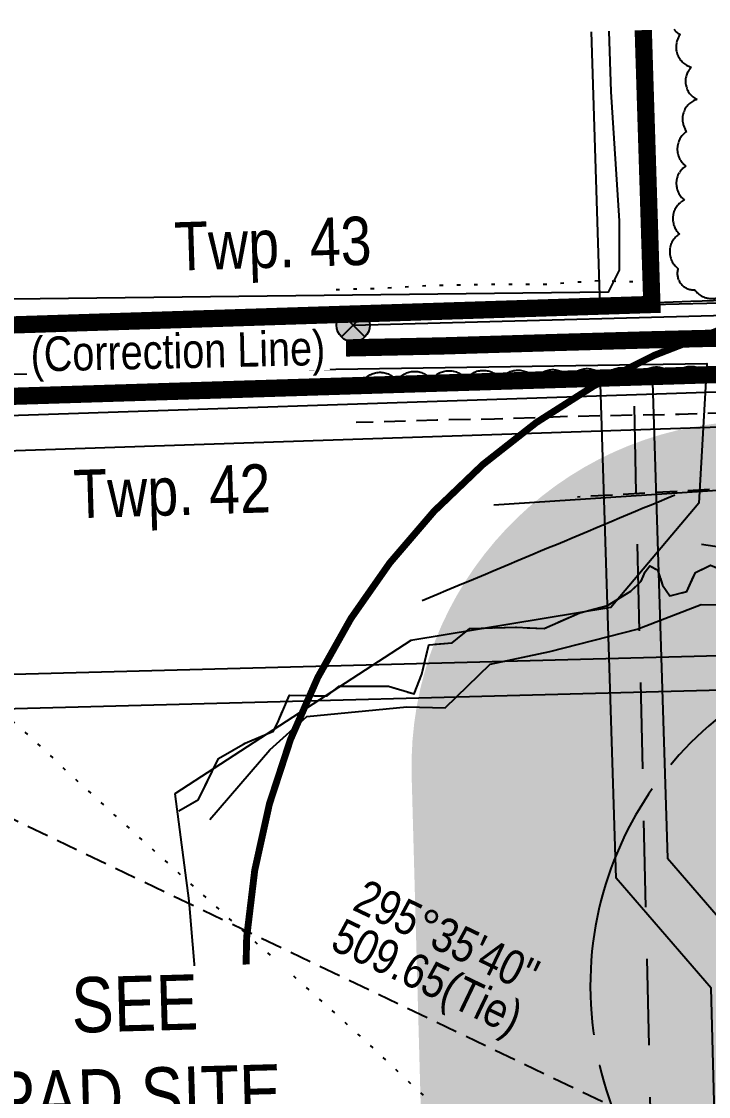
# Model space of a CAD drawing. Extents: x 647291 to 648963, y 5835206 to 5838613.
# Drawn here: x 647829.9 to 648028.8, y 5837483.9 to 5837795 of the extents above; entities that cross this region are included whole.
import ezdxf
from ezdxf.enums import TextEntityAlignment as Align

# ---------------------------------------------------------------- set-up
doc = ezdxf.new("R2010")
doc.units = 0
doc.header["$LTSCALE"] = 5
doc.header["$PDSIZE"] = 0.5
for name, pattern in [('0', [1, 1, 0]), ('CENTERLINEX3', [5, 2.5, -1, 0.5, -1]), ('foc-BUFFER', [16.75, 15, -1.75]), ('foc-DOT', [1, 0.2, -0.8]), ('foc-LSD', [8, 5, -3]), ('foc-QUARTERLINE', [33, 25, -3, 2, -3]), ('foc-TIELINE', [1.875, 1.25, -0.625]), ('foc-TOPO', [1, 0.2, -0.8]), ('UG_PIPE', [1.875, 1.25, -0.625])]:
    doc.linetypes.add(name, pattern=pattern)
doc.layers.get('Defpoints').update_dxf_attribs({"color": 9})
for name, color, linetype in [('AS-DRILL', 8, 'foc-DOT'), ('AS-FENCE', 48, 'foc-FENCE'), ('AS-PIPE-UG', 44, 'UG_PIPE'), ('AS-POWER', 104, 'foc-POWER'), ('AS-POWER-EXISTING-PP', 72, 'Continuous'), ('AS-ROADS', 254, 'Continuous'), ('AUX-BUFFER', 7, 'foc-BUFFER'), ('C-RW', 13, 'Continuous'), ('D-TXT', 6, 'Continuous'), ('DETAIL-T', 7, 'Continuous'), ('F-RW', 190, 'Continuous'), ('L-BD', 7, 'Continuous'), ('L-QSEC', 8, 'foc-QUARTERLINE'), ('L-ROAD-T', 7, 'Continuous'), ('L-SEC', 7, 'Continuous'), ('L-SECTION-LSD', 7, 'foc-LSD'), ('L-TIE', 7, 'foc-TIELINE'), ('P-BUFFER-H 30m', 51, 'Continuous'), ('T-BUSH', 110, '0'), ('T-LOW-AREA', 48, 'foc-TOPO'), ('T-WATER-T', 170, 'Continuous'), ('WATERCOURSE', 146, 'foc-TIELINE'), ('WATERCOURSE-BANKS', 144, 'Continuous'), ('WETLAND', 143, 'Continuous')]:
    doc.layers.add(name, color=color, linetype=linetype)
doc.layers.add('AS-TRAPPER BOUNDARY', color=7, linetype='CENTERLINEX3', true_color=0xb85c00, transparency=0.6)
doc.layers.add('F-RW-T', color=190, linetype='Continuous', lineweight=9)
doc.styles.add('80CG', font='ARIALN.TTF', dxfattribs={"height": 10})
doc.styles.add('80L', font='ARIALN.TTF', dxfattribs={"height": 10})
doc.styles.add('foc-LtypeFont', font='ARIALN.TTF', dxfattribs={"height": 7.349999999999999})
doc.linetypes.add('foc-FENCE', pattern='A,10,-1,["X",foc-LtypeFont,S=0.2,R=0,X=-0.625,Y=-0.75],-1.239999999999999', length=12.24)
doc.linetypes.add('foc-POWER', pattern='A,6,-1,["P",foc-LtypeFont,S=0.2,R=0,X=-0.625,Y=-0.75],-1.239999999999999,4', length=12.24)
doc.linetypes.add('foc-TOPO-flowdirection-NOLINE', pattern='A,0,[">",foc-LtypeFont,S=0.3,R=0,X=0,Y=-0.945],-20,[">",foc-LtypeFont,S=0.3,R=0,X=0,Y=-0.945],0', length=20)
doc.dimstyles.new('Compass 5 000', dxfattribs={"dimscale": 5, "dimtxt": 9, "dimasz": 2, "dimexe": 0.2, "dimexo": 0.0625, "dimgap": 0.5, "dimtad": 0, "dimtih": 1, "dimtoh": 1, "dimzin": 0, "dimdsep": 46, "dimtxsty": '80CG', "dimcen": 0.1, "dimse1": 1, "dimse2": 1, "dimclrd": 256, "dimclrt": 256, "dimaunit": 1, "dimadec": 4, "dimazin": 0, "dimtfac": 0.06, "dimtofl": 0, "dimtmove": 0, "dimatfit": 1, "dimfxl": 0.2, "dimtolj": 1, "dimtzin": 0, "dimlwd": -1, "dimarcsym": 0})

# ---------------------------------------------------------------- blocks, each defined once
blk = doc.blocks.new('*D559')
at = {"layer": 'Defpoints', "color": 0, "transparency": 16777216}
for p in [(647852.1659885575, 5837606.787804031), (647852.4313704339, 5837596.738011233), (647726.7789501704, 5837593.419945306)]:
    blk.add_point(p, dxfattribs=at)
at = {"layer": 'F-RW-T', "transparency": 16777216}
for p, q in [((647725.7788516211, 5837631.292852604), (647715.7788516211, 5837631.292852603)), ((647726.2495933021, 5837613.466253357), (647725.7788516211, 5837631.292852604)), ((647727.0429251625, 5837583.423430054), (647727.3069001546, 5837573.4269148))]:
    blk.add_line(p, q, dxfattribs=at)
for points in [[(647727.9156791775, 5837613.510249189), (647724.5835074265, 5837613.422257525), (647726.5135682941, 5837603.469738104)], [(647728.709011038, 5837583.467425886), (647725.376839287, 5837583.379434221), (647726.7789501704, 5837593.419945306)]]:
    blk.add_solid(points, dxfattribs=at)
at = {"layer": 'F-RW-T', "transparency": 16777216, "insert": (647676.6929034634, 5837631.292852605), "char_height": 10, "attachment_point": 5, "style": '80CG', "bg_fill": 3, "box_fill_scale": 1.1, "bg_fill_color": 256, "bg_fill_true_color": 13158600, "bg_fill_transparency": 0}
blk.add_mtext('\\A1;10.06 P/L R/W\\PPlan 12 MC\\P(Not on PLSR)', dxfattribs=at)
blk = doc.blocks.new('POWERPOLE')
h = blk.add_hatch(color=255)
edge = h.paths.add_edge_path()
edge.add_arc((0, 0), 0.9600000000000002, 0, 360)
at = {"linetype": 'Continuous'}
for p, q in [((0.678822509938982, -0.678822509938982), (-0.678822509938982, 0.678822509938982)), ((-0.678822509938982, -0.678822509938982), (0.678822509938982, 0.678822509938982))]:
    blk.add_line(p, q, dxfattribs=at)
blk.add_circle((0, 0), 0.9600000000000002, dxfattribs=at)

msp = doc.modelspace()

# ---------------------------------------------------------------- hatches: boundary and pattern name
at = {"layer": 'P-BUFFER-H 30m'}
h = msp.add_hatch(color=256, dxfattribs=at)
h.dxf.hatch_style = 1
h.paths.add_polyline_path([(648372.6065241949, 5837507.726293475), (648371.5413259012, 5837546.535086865, 0.3477084386810926), (648291.941884762, 5837641.673483752, 0.1149714164174046), (648258.0229283222, 5837671.813810515), (648257.24368343, 5837700.204349802, 0.4152407393286234), (648226.3356720201, 5837729.358450581), (648206.2311789606, 5837728.736094601, 0.4131871309369993), (648177.1791057801, 5837697.936248771), (648177.5870355079, 5837683.073982641), (648040.0386014575, 5837679.298643479, 0.4142135623603012), (647942.8480355786, 5837576.622260747), (647946.1395256885, 5837456.70209157, 0.4142119704913927), (648048.8153652864, 5837359.511510774), (648072.0179963394, 5837360.148235164, 0.2483282664639007), (648155.8555530279, 5837318.675488494), (648277.6903516577, 5837322.01787641, 0.3314183029716994), (648371.4754427158, 5837395.935434811, 0.1010722180018452), (648381.8180686648, 5837434.583978147), (648383.0389881303, 5837454.901445383, 0.1023539394546149), (648377.2272479568, 5837494.987740974)])
h.paths.add_polyline_path([(648283.2478916668, 5837460.898102879), (648282.0269722004, 5837440.580635639), (648274.6750563676, 5837431.924748653), (648274.9487986284, 5837421.951387907), (648153.1140000001, 5837418.608999992), (648151.9329999989, 5837462.349999991), (648046.073, 5837459.444999992), (648042.7815098901, 5837579.365169174), (648210.3099862261, 5837583.963380857), (648207.1591480736, 5837698.759121297), (648227.2636411366, 5837699.381477278), (648231.564321172, 5837542.693089887), (648271.6078515903, 5837543.79217844), (648273.116451224, 5837488.828767568)], flags=16)

# ---------------------------------------------------------------- linework, layer by layer
at = {"layer": 'AS-FENCE', "flags": 128}
for points in [[(648012.6660000002, 5837713.976999898), (648012.249, 5837719.546000002), (648012.089, 5837731.138000002), (648011.31, 5837753.444), (648009.7970000003, 5837789.06), (648009.7240098132, 5837792.485745437)], [(648062.9, 5837714.742), (648047.166, 5837714.653000002), (648033.5469999872, 5837714.221999898), (648023.6320000002, 5837713.934000002), (648013.4779999878, 5837713.578), (648010.984, 5837713.268), (647994.5239999872, 5837712.696999897), (647982.446, 5837712.127), (647958.2839999872, 5837711.149000002), (647939.1259999872, 5837710.598999898), (647924.745, 5837710.079000002)]]:
    msp.add_lwpolyline(points, dxfattribs=at)
at = {"layer": 'AS-PIPE-UG', "flags": 128}
msp.add_lwpolyline([(648215.0619999872, 5837487.753999897), (648213.4140000002, 5837497.764000002), (648211.92, 5837507.981), (648211.3010000002, 5837517.409000002), (648212.6520000002, 5837534.780000002), (648214.7310000003, 5837555.195000002), (648213.979, 5837604.623000002), (648213.4619999873, 5837623.234), (648213.0070000002, 5837647.034), (648212.0469999872, 5837660.965), (648210.8540000003, 5837671.546999898), (648210.0339999872, 5837676.742), (648209.5430000002, 5837683.389999971), (648209.363, 5837687.023), (648208.436, 5837687.653), (648207.316, 5837687.735999897), (648205.8229999872, 5837687.673), (648203.542, 5837687.686000002), (648199.668, 5837687.803999897), (648191.225, 5837687.663999897), (648172.0230000003, 5837687.853000002), (648149.9130000002, 5837688.091000002), (648132.7130000002, 5837686.512), (648118.1729999871, 5837684.452), (648100.2319999872, 5837682.279), (648071.9350000003, 5837681.854999898), (648056.77, 5837681.668000001), (648037.3209999872, 5837681.847999898), (648020.263, 5837681.271999897), (647988.3830000003, 5837680.658), (647966.7830000003, 5837679.898000002), (647950.1549999872, 5837679.613999898), (647926.744, 5837678.927000002)], dxfattribs=at)
at = {"layer": 'AS-POWER', "flags": 128}
msp.add_lwpolyline([(647925.9029999872, 5837707.077), (648062.619, 5837710.779999898), (648211.21, 5837715.570999898), (648211.1920000003, 5837684.400000002), (648207.565, 5837509.621000002)], dxfattribs=at)
at = {"layer": 'AS-ROADS', "const_width": 4.998555499999692, "flags": 128}
msp.add_lwpolyline([(648216.682, 5837501.997999948), (648218.1270000002, 5837532.373999897), (648218.6880000002, 5837542.942000002), (648219.533, 5837556.594000001), (648219.534, 5837584.147000002), (648219.3479999923, 5837615.535999898), (648218.4919999872, 5837649.292), (648218.2799999937, 5837684.503), (648216.6769999872, 5837695.751), (648207.2339999872, 5837704.991000002), (648199.1810000002, 5837707.782), (648174.7340000003, 5837707.805000002), (648149.6339999872, 5837706.927999898), (648140.3119999872, 5837706.488999898), (648113.5919999871, 5837705.626999898), (648083.7799999872, 5837704.590000002), (648049.2799999872, 5837703.793000001), (648010.955, 5837702.834), (647983.2879999871, 5837702.050000002), (647951.522, 5837701.093000002), (647923.8419999871, 5837700.511)], dxfattribs=at)
at = {"layer": 'AUX-BUFFER', "color": 251, "linetype": 'foc-BUFFER', "flags": 128}
msp.add_lwpolyline([(648192.2106236396, 5837418.451359377, 0.9999999999999999), (648186.7258933126, 5837618.31833782), (648091.7890785552, 5837615.713090914, 0.9999999999999999), (648097.2738088828, 5837415.846112471)], format="xyb", close=True, dxfattribs=at)
at = {"layer": 'C-RW', "flags": 128}
msp.add_lwpolyline([(648009.8891243447, 5837792.490850298), (648012.3839999994, 5837713.09000003), (647997.3959816652, 5837712.611059432), (647994.9006177342, 5837792.027449375)], dxfattribs=at)
msp.add_lwpolyline([(648012.4494984337, 5837693.641306444), (648016.8737584039, 5837552.836692424), (648044.3842569065, 5837520.983844653), (648049.3537465179, 5837334.357541689), (648091.7952781545, 5837118.215480573), (648121.3371733081, 5836928.64333641), (648194.9332138527, 5836808.732879776), (648177.6424951827, 5836808.237373549), (648106.9834433731, 5836923.362577372), (648077.0238203872, 5837115.615306525), (648034.3968558003, 5837332.70172238), (648029.5363970438, 5837515.233434971), (648002.0523382252, 5837547.055669636), (647997.4614800996, 5837693.1623658)], close=True, dxfattribs=at)
at = {"layer": 'F-RW', "flags": 128}
msp.add_lwpolyline([(648509.2586359319, 5837616.102810024), (648397.5260000003, 5837632.296), (648259.1080000002, 5837607.477000007), (647608.7400388849, 5837590.302926732), (647608.5065977761, 5837600.357361753), (648258.0819311672, 5837617.510504443), (648397.3553868831, 5837642.48289168), (648509.0184009457, 5837626.299791864)], dxfattribs=at)
at = {"layer": 'L-QSEC'}
msp.add_line((648010.2376319467, 5837792.501625128), (648012.395, 5837713.098999898), dxfattribs=at)
at = {"layer": 'L-SEC'}
for p, q in [((648012.3949999999, 5837713.098999904), (648508.3214094846, 5837724.292213376)), ((647606.6680202301, 5837680.170279367), (648407.5360000002, 5837704.962))]:
    msp.add_line(p, q, dxfattribs=at)
at = {"layer": 'L-SECTION-LSD'}
msp.add_line((648017.1180374145, 5837258.776972549), (648007.1020101111, 5837692.566139716), dxfattribs=at)
at = {"layer": 'T-BUSH', "flags": 128}
for points in [[(648018.7221152127, 5837792.763940615, 0.09999542461887481), (648020.570642931, 5837791.22732581, 0.52056705), (648023.8007109419, 5837781.766467065, 0.52056705), (648025.465042826, 5837772.450488798, 0.52056705), (648022.4479347295, 5837763.150029549, 0.52056705), (648022.2286141632, 5837753.167172984, 0.52056705), (648021.7914738673, 5837743.345326225, 0.52056705), (648020.3657678313, 5837733.512440478, 0.52056705), (648019.9393252523, 5837723.52442891, 0.52056705), (648024.7817808357, 5837717.316247647, 0.52056705), (648034.7772758187, 5837717.49519464, 0.52056705), (648044.7736924888, 5837717.613016878, 0.52056705), (648054.7706086113, 5837717.663424307, 0.52056705), (648062.9169083032, 5837717.688119513)], [(647928.590890383, 5837690.731878317, -0.52056705), (647938.5846293214, 5837690.991512826, -0.52056705), (647948.5783682845, 5837691.251147436, -0.52056705), (647958.5737260327, 5837691.40500628, -0.52056705), (647968.5707297839, 5837691.451310649, -0.52056705), (647978.5677335475, 5837691.497615017, -0.52056705), (647988.5607769602, 5837691.755569589, -0.52056705), (647998.552514884, 5837692.083291058, -0.52056705), (648008.5466559806, 5837692.315519618, -0.52056705), (648018.5422303758, 5837692.490793393, -0.52056705), (648028.5378162141, 5837692.66531579, -0.52056705), (648038.5340917959, 5837692.794555234, -0.52056705), (648048.5303673656, 5837692.923794605, -0.52056705), (648058.5162986132, 5837693.35933848, -0.52056705), (648068.4997714917, 5837693.876297399, -0.52056705), (648078.4913321856, 5837694.209378836, -0.52056705), (648088.4828928796, 5837694.542460271, -0.52056705), (648098.4522015674, 5837695.270752132, -0.52056705), (648108.4180019547, 5837696.061353737, -0.52056705), (648117.9792892769, 5837694.372488623, -0.52056705), (648127.9741968224, 5837694.582373115, -0.52056705), (648137.96963978, 5837694.763397228, -0.52056705), (648147.9654544436, 5837694.92438658, -0.52056705), (648157.9592329643, 5837695.179729005, -0.52056705), (648167.9132564681, 5837696.003911621, -0.52056705), (648177.8425995175, 5837696.945178495, -0.52056705), (648187.7946333425, 5837696.119895924, -0.52056705), (648196.009540672, 5837692.948017783, -0.52056705), (648199.5363977442, 5837683.757845347, -0.52056705), (648200.446842593, 5837673.802278235, -0.52056705), (648201.3572874543, 5837663.846711025, -0.52056705), (648200.6802998192, 5837653.904121271, -0.52056705), (648200.4646192938, 5837643.940025059, -0.52056705), (648200.9627055546, 5837633.95532995, -0.52056705), (648201.4580393152, 5837623.970506481, -0.52056705), (648201.8898814395, 5837613.982727013, -0.52056705), (648202.2174019032, 5837603.991848475, -0.52056705), (648201.8203369356, 5837594.012772128, -0.52056705), (648200.2485115007, 5837584.191832694, -0.52056705), (648198.3288021801, 5837574.433928149, -0.52056705), (648197.5688775257, 5837564.465741635, -0.52056705), (648196.5571673978, 5837554.521579386, -0.52056705), (648195.4309828271, 5837544.588176752, -0.52056705), (648194.4177525254, 5837534.642544813, -0.52056705), (648190.2675896212, 5837534.808256443, -0.52056705), (648181.2157189916, 5837538.34466202, -0.52056705), (648172.1951756402, 5837534.035134668, -0.52056705), (648163.1746322889, 5837529.725607318, -0.52056705), (648154.1540889374, 5837525.416079966, -0.52056705), (648154.5361824781, 5837515.838948919, -0.52056705), (648155.5719103817, 5837505.895634779, -0.52056705), (648161.9430074184, 5837499.072381497, -0.52056705), (648168.2847675552, 5837492.741177042, -0.52056705), (648164.730440579, 5837483.397249098, -0.52056705), (648162.5735337659, 5837473.665012172, -0.52056705), (648165.4380422973, 5837466.066767681, -0.52056705), (648174.245762053, 5837461.337465331, -0.52056705), (648183.0549256625, 5837456.610852903, -0.52056705), (648186.9481806045, 5837449.689506181, -0.52056705), (648180.9684228025, 5837445.524508352, -0.52056705), (648174.9228822344, 5837453.363736023, -0.52056705), (648168.647151704, 5837461.077420748, -0.52056705), (648160.3954913345, 5837465.223210774, -0.52056705), (648150.4271966339, 5837464.464706254, -0.52056705), (648140.4589019332, 5837463.706201834, -0.52056705), (648130.4720743971, 5837463.579112342, -0.52056705), (648120.9724049646, 5837465.688565807, -0.52056705), (648111.0141673986, 5837465.541826677, -0.52056705), (648101.0393604185, 5837464.891996064, -0.52056705), (648091.317107998, 5837465.738139805, -0.52056705), (648081.9256127838, 5837467.656435935, -0.52056705), (648072.0405092774, 5837466.164136615, -0.52056705), (648062.3791163384, 5837463.697465048, -0.52056705), (648052.6010311685, 5837462.478522714, -0.52056705), (648042.6111032043, 5837462.85742579, -0.52056705), (648041.8010612807, 5837454.184586099, -0.52056705), (648042.320350782, 5837444.200971186, -0.52056705), (648042.7516045909, 5837434.216681316, -0.52056705), (648042.3854522806, 5837424.226277879, -0.52056705), (648042.3340235295, 5837414.239170723, -0.52056705), (648042.9093430429, 5837404.258627861, -0.52056705), (648043.4846625562, 5837394.278085002, -0.52056705), (648044.4319263485, 5837384.330779339, -0.52056705), (648045.5502556973, 5837374.398480161, -0.52056705), (648046.1400275903, 5837364.420248248, -0.52056705), (648046.152868053, 5837354.423145493, -0.52056705), (648046.405411763, 5837344.42977306, -0.52056705), (648046.7036568123, 5837334.437111841, -0.52056705), (648051.4325385911, 5837329.339646314, -0.52056705), (648061.405369987, 5837330.035966774, -0.52056705), (648071.3777407436, 5837330.738842106, -0.52056705), (648081.3551895937, 5837331.358995009, -0.52056705), (648091.3385171058, 5837331.883781148, -0.52056705), (648101.3167499531, 5837332.488932442, -0.52056705), (648111.2864273248, 5837333.229041519, -0.52056705), (648121.2577359517, 5837333.945396999, -0.52056705), (648131.234993056, 5837334.575134456, -0.52056705), (648141.2112668816, 5837335.220082333, -0.52056705), (648151.1865630026, 5837335.880154886, -0.52056705), (648161.1470809748, 5837336.733858177, -0.52056705), (648168.4433633848, 5837340.248185431, -0.52056705), (648169.264570358, 5837350.211510451, -0.52056705), (648169.9317967175, 5837360.183465253, -0.52056705), (648170.2289907087, 5837370.176157787, -0.52056705), (648170.4535012095, 5837380.170280808, -0.52056705), (648170.5497183576, 5837390.166928775, -0.52056705), (648170.9088778605, 5837400.153433912, -0.52056705), (648171.5830217379, 5837410.127789048, -0.52056705), (648173.311269241, 5837419.617058491, -0.52056705), (648181.6027073623, 5837425.202242663, -0.52056705), (648191.4146352985, 5837424.891730497, -0.52056705), (648201.1613725895, 5837422.668368114, -0.52056705), (648210.7910842028, 5837420.023838666, -0.52056705), (648217.3034521973, 5837414.25257856, -0.52056705), (648227.2877936454, 5837413.747450314, -0.52056705), (648232.8617446399, 5837421.909346646, -0.52056705), (648241.3130852163, 5837425.782645097, -0.52056705), (648251.1737580326, 5837427.428658451, -0.52056705), (648260.7196131345, 5837425.08298697, -0.52056705), (648269.9259446871, 5837422.975555773, -0.52056705), (648276.6904819389, 5837430.336483884, -0.52056705), (648283.4550191907, 5837437.697412195, -0.52056705), (648285.4251497283, 5837447.094500963, -0.52056705), (648286.0248392095, 5837457.073609183, -0.52056705), (648284.3361853573, 5837466.722995157, -0.52056705), (648280.9436451817, 5837476.126871891, -0.52056705), (648277.551104994, 5837485.530748826, -0.52056705), (648276.0800956588, 5837495.379207847, -0.52056705), (648276.4190836293, 5837505.353329107, -0.52056705), (648277.0000496019, 5837515.333544872, -0.52056705), (648274.6663933765, 5837524.845205683, -0.52056705), (648271.1308029887, 5837534.19340788, -0.52056705), (648267.9189533584, 5837543.660522031, -0.52056705), (648259.3548156909, 5837545.127618401, -0.52056705), (648249.4300190008, 5837546.317345824, -0.52056705), (648239.5056083525, 5837547.520799871, -0.52056705), (648235.3946022189, 5837555.973089471, -0.52056705), (648232.0646746185, 5837565.399319289, -0.52056705), (648229.4610580456, 5837574.959227174, -0.52056705), (648229.2166590141, 5837584.953350299, -0.52056705), (648228.9516536777, 5837594.946874431, -0.52056705), (648228.6150828418, 5837604.938318292, -0.52056705), (648228.2785120308, 5837614.929762054, -0.52056705), (648227.7425298623, 5837624.911194262, -0.52056705), (648227.041343953, 5837634.88351933, -0.52056705), (648226.2472824722, 5837644.849044541, -0.52056705), (648226.4480489148, 5837654.782399625, -0.52056705), (648227.8842980636, 5837664.675802311, -0.52056705), (648228.0943555186, 5837674.637439007, -0.52056705), (648227.7646515003, 5837684.629111721, -0.52056705), (648226.1270617337, 5837694.462081418, -0.52056705), (648231.2868997994, 5837702.641486222, -0.52056705), (648241.1066152217, 5837703.472392707, -0.52056705), (648251.0900057404, 5837703.995978615, -0.52056705), (648261.0733962591, 5837704.519564421, -0.52056705), (648271.0640858121, 5837704.746971679, -0.52056705), (648281.0611481796, 5837704.715784834, -0.52056705), (648286.4796439337, 5837704.69888129, -0.52056705)]]:
    msp.add_lwpolyline(points, format="xyb", dxfattribs=at)
at = {"layer": 'T-LOW-AREA', "flags": 128}
msp.add_lwpolyline([(647920.9789999872, 5837717.433), (647934.357, 5837717.824999898), (647949.4879999872, 5837718.679999897), (647966.3719999872, 5837718.945999898), (647982.214, 5837719.013999898), (647997.0209999871, 5837720.027999979), (648012.2529999872, 5837719.544), (648012.092, 5837731.139999897), (648011.3049999872, 5837753.450000002), (648009.792, 5837789.064), (648009.7193890582, 5837792.485602579)], dxfattribs=at)
at = {"layer": 'WATERCOURSE', "flags": 128}
for points in [[(647875.4350341498, 5837566.501260159), (647881.1721153045, 5837569.832468571), (647886.9091964593, 5837581.676765149), (647894.6820160892, 5837586.118376264), (647902.8249699865, 5837589.634651812), (647904.3055070589, 5837592.595726054), (647907.4516483243, 5837599.998411315), (647918.3706092441, 5837599.81334428), (647921.88688479, 5837602.589351193), (647936.1370541108, 5837602.589351192), (647943.5397394585, 5837600.368545684), (647945.760545068, 5837606.105626738), (647947.796283541, 5837614.618715006), (647954.5623379609, 5837615.188721776), (647959.6553854892, 5837619.33422558), (647972.920997669, 5837619.689554476), (647981.2120052607, 5837619.334225581), (647991.5165432958, 5837623.835058281), (647999.5706649569, 5837625.967031564), (648006.2883709705, 5837630.105144624), (648009.2962537743, 5837632.967484712), (648010.4605954936, 5837635.684282084), (648011.818994179, 5837637.479308917), (648014.0506491619, 5837636.266452849), (648015.5060763385, 5837631.851657121), (648017.5921885938, 5837628.795260177), (648022.5406409488, 5837630.056630384), (648024.966352889, 5837635.538739367), (648029.3811486178, 5837637.624851633), (648035.0573145678, 5837635.296168073), (648046.7977603395, 5837636.314967187), (648042.4799931011, 5837630.687315488), (648048.1561590258, 5837625.011149473), (648065.7850205567, 5837630.647897572), (648069.1961779703, 5837622.68853029), (648068.2915087021, 5837620.858330717), (648068.664098057, 5837615.362637702), (648070.6822903898, 5837613.530740089), (648081.7978727672, 5837616.72879861), (648085.5548154181, 5837620.920428941), (648092.7271604917, 5837621.97609871), (648095.366335082, 5837616.045718229), (648098.8127866054, 5837614.865851943), (648106.078279005, 5837616.045718228), (648112.7538382495, 5837614.338017022), (648112.2260033442, 5837620.672036041), (648109.4781568581, 5837626.126976947), (648109.9147850077, 5837630.008116049), (648107.7043549906, 5837639.289496456), (648119.6813077016, 5837646.566632275), (648144.1895261807, 5837665.290096302), (648166.219917815, 5837664.81632444), (648176.7613417691, 5837665.526982235), (648189.4140978018, 5837666.376330011), (648201.2127606744, 5837667.431999946), (648211.0553294495, 5837665.817446078)], [(648108.6756081732, 5837639.986894369), (648078.7462495392, 5837651.165858302), (648060.9237483476, 5837661.319283321), (647990.8773309279, 5837657.353452326)]]:
    msp.add_lwpolyline(points, dxfattribs=at)
at = {"layer": 'WATERCOURSE', "linetype": 'foc-TOPO-flowdirection-NOLINE', "flags": 128}
for points in [[(647875.4350341498, 5837566.501260159), (647881.1721153045, 5837569.832468571), (647886.9091964593, 5837581.676765149), (647894.6820160892, 5837586.118376264), (647902.8249699865, 5837589.634651812), (647904.3055070589, 5837592.595726054), (647907.4516483243, 5837599.998411315), (647918.3706092441, 5837599.81334428), (647921.88688479, 5837602.589351193), (647936.1370541108, 5837602.589351192), (647943.5397394585, 5837600.368545684), (647945.760545068, 5837606.105626738), (647947.796283541, 5837614.618715006), (647954.5623379609, 5837615.188721776), (647959.6553854892, 5837619.33422558), (647972.920997669, 5837619.689554476), (647981.2120052607, 5837619.334225581), (647991.5165432958, 5837623.835058281), (647999.5706649569, 5837625.967031564), (648006.2883709705, 5837630.105144624), (648009.2962537743, 5837632.967484712), (648010.4605954936, 5837635.684282084), (648011.818994179, 5837637.479308917), (648014.0506491619, 5837636.266452849), (648015.5060763385, 5837631.851657121), (648017.5921885938, 5837628.795260177), (648022.5406409488, 5837630.056630384), (648024.966352889, 5837635.538739367), (648029.3811486178, 5837637.624851633), (648035.0573145678, 5837635.296168073), (648046.7977603395, 5837636.314967187), (648042.4799931011, 5837630.687315488), (648048.1561590258, 5837625.011149473), (648065.7850205567, 5837630.647897572), (648069.1961779703, 5837622.68853029), (648068.2915087021, 5837620.858330717), (648068.664098057, 5837615.362637702), (648070.6822903898, 5837613.530740089), (648081.7978727672, 5837616.72879861), (648085.5548154181, 5837620.920428941), (648092.7271604917, 5837621.97609871), (648095.366335082, 5837616.045718229), (648098.8127866054, 5837614.865851943), (648106.078279005, 5837616.045718228), (648112.7538382495, 5837614.338017022), (648112.2260033442, 5837620.672036041), (648109.4781568581, 5837626.126976947), (648109.9147850077, 5837630.008116049), (648107.7043549906, 5837639.289496456), (648119.6813077016, 5837646.566632275), (648144.1895261807, 5837665.290096302), (648166.219917815, 5837664.81632444), (648176.7613417691, 5837665.526982235), (648189.4140978018, 5837666.376330011), (648201.2127606744, 5837667.431999946), (648211.0553294495, 5837665.817446078)], [(647966.6006639503, 5837655.097443971), (648060.9237483476, 5837661.319283321), (648078.7462495392, 5837651.165858302), (648108.6756081732, 5837639.986894369)]]:
    msp.add_lwpolyline(points, dxfattribs=at)
at = {"layer": 'WATERCOURSE-BANKS'}
for points in [[(647884.4533077591, 5837564.027717857), (647901.8307323892, 5837584.21361518), (647912.5380344338, 5837593.867739976), (647941.500408805, 5837596.676212642), (647952.5587699455, 5837596.32515356), (647965.5479560202, 5837608.963280464), (647982.834105301, 5837612.649400937), (648008.110359296, 5837619.165057526), (648026.646278914, 5837626.242408648), (648041.6996923991, 5837626.130069741), (648055.8765057693, 5837616.418394443), (648068.3779359623, 5837610.654261957), (648086.2802641339, 5837612.451684466), (648106.8427776162, 5837611.804612363), (648116.8364467561, 5837610.510468158), (648114.6076428598, 5837616.981189083), (648115.3940152066, 5837637.026943693), (648144.9391476683, 5837658.371335867), (648166.2835399288, 5837649.608901245), (648199.7605341377, 5837659.045369408)], [(648105.1891489098, 5837622.732941205), (648094.1170262777, 5837626.471580019), (648076.2865950024, 5837623.308116407), (648067.946554573, 5837629.131765328), (648064.783090948, 5837635.602486356), (648050.691298504, 5837632.942300969), (648050.1161232893, 5837636.105764656), (648049.1814635857, 5837640.203887975), (648026.7496307082, 5837643.583042288)]]:
    msp.add_lwpolyline(points, dxfattribs=at)
at = {"layer": 'WETLAND'}
for points in [[(647999.9131665251, 5837792.182422767), (648000.5397512934, 5837774.638049042), (648002.9210060618, 5837737.331724422), (648002.9210060618, 5837723.044195849), (647999.7459997166, 5837716.694183161), (647728.2829567785, 5837713.519176803), (647729.076708378, 5837724.631699027), (647717.170434564, 5837763.525526821), (647709.4304746289, 5837775.872773632), (647710.1034608682, 5837783.222351646)], [(647718.757937725, 5837691.29413225), (648028.3210568525, 5837696.056641878), (648025.9398020903, 5837655.575310914), (648000.5397512929, 5837625.412750587), (647942.5958854147, 5837615.887731533), (647874.3332488888, 5837571.437642635), (647878.3020068146, 5837540.481330725), (647884.6520195259, 5837465.868681501), (647886.239522699, 5837434.912369587), (647912.4333250879, 5837357.124714009), (647956.8834139901, 5837298.387096436), (647958.4709171655, 5837243.618236998), (647920.3708409508, 5837165.036829834), (647864.8082298394, 5837105.505460676), (647890.2082806265, 5837186.468122697), (647921.164592552, 5837230.124459909), (647915.6083314266, 5837249.174498009), (647895.7645417498, 5837303.943357648), (647900.527051274, 5837326.168402002), (647880.6832615766, 5837356.330962324), (647859.2519687116, 5837409.512318783), (647854.4894591884, 5837437.29362435), (647833.0581663362, 5837492.856235475), (647803.689357599, 5837519.050037759)]]:
    msp.add_lwpolyline(points, dxfattribs=at)

# ---------------------------------------------------------------- block references
at = {"layer": 'AS-POWER-EXISTING-PP', "color": 2, "xscale": 4.998555499999809, "yscale": 4.998555499999809, "zscale": 4.998555499999809}
msp.add_blockref('POWERPOLE', (647925.9029999872, 5837707.077), dxfattribs=at)

# ---------------------------------------------------------------- texts
at = {"layer": 'D-TXT', "color": 3, "char_height": 13.99999999999907, "attachment_point": 1, "rotation": 1.7708035967071614, "style": '80L'}
for s, width, insert in [('Twp. 43', 56.44280018581582, (647873.9447897272, 5837736.858921585)), ('Twp. 42', 101.4246973191525, (647844.7625386294, 5837665.181653746))]:
    msp.add_mtext_dynamic_manual_height_columns(s, width=width, gutter_width=47.51372671564519, heights=[0], dxfattribs=dict(at, insert=insert))
at = {"layer": 'L-BD', "style": '80L'}
for s, p in [("295%%D35'40''", (647953.0621799235, 5837530.323421267)), ('509.65(Tie)', (647946.908007256, 5837517.47541184))]:
    msp.add_text(s, height=9.997110999999931, rotation=334.4057000000018, dxfattribs=at).set_placement(p, align=Align.MIDDLE)

# ---------------------------------------------------------------- leaders
at = {"layer": 'T-WATER-T', "path_type": 1}
msp.add_leader([(648019.0259966056, 5837657.922412754), (647945.9264603971, 5837627.317867984)], dimstyle='Compass 5 000', override={"dimgap": 0.5, "dimtad": 0}, dxfattribs=at)

# ---------------------------------------------------------------- next in the draw order: texts
at = {"layer": 'L-ROAD-T', "insert": (647875.0649377725, 5837704.627113825), "char_height": 9.999999999999451, "width": 84.71118690313212, "attachment_point": 2, "rotation": 1.292964056255952, "style": '80L', "bg_fill": 3, "box_fill_scale": 1.15, "bg_fill_color": 256, "bg_fill_true_color": 256, "bg_fill_transparency": 0}
msp.add_mtext('(Correction Line)', dxfattribs=at)

# ---------------------------------------------------------------- next in the draw order: linework, layer by layer
at = {"layer": 'AS-DRILL', "flags": 128}
msp.add_lwpolyline([(647619.4587936266, 5837780.41988281), (647625.2347637558, 5837774.902251985), (647635.1215186056, 5837765.546049661), (647645.1334025569, 5837756.353843879), (647655.2115995974, 5837747.283555328), (647665.3585949092, 5837738.255445971), (647675.5339997482, 5837729.278087336), (647685.6588715524, 5837720.319252777), (647695.8924985647, 5837711.403809856), (647706.1743112683, 5837702.549736492), (647716.3503331582, 5837693.552549482), (647726.4109328347, 5837684.401826109), (647736.4618740242, 5837675.240587793), (647746.5019319942, 5837666.109205206), (647756.514130729, 5837656.906978228), (647766.4765781999, 5837647.693019469), (647776.5081215714, 5837638.511454141), (647786.5778443792, 5837629.390954677), (647796.6866577327, 5837620.301493498), (647806.7751885231, 5837611.221565851), (647816.8542901295, 5837602.121334241), (647826.904554031, 5837592.980283814), (647836.8773697027, 5837583.756753499), (647846.8310503832, 5837574.502716856), (647856.8423153256, 5837565.330372437), (647866.9217753236, 5837556.220117067), (647876.9808204494, 5837547.119279522), (647887.0499768935, 5837538.018768097), (647897.1775581893, 5837528.970031118), (647907.3154230285, 5837519.91149608), (647917.4336126515, 5837510.842475786), (647927.4425068067, 5837501.75022938), (647937.4061307545, 5837492.496442046), (647947.2920025843, 5837483.170181985), (647957.1681381649, 5837473.833737333), (647967.1324147779, 5837464.559988565), (647977.0564689501, 5837455.29494359), (647986.8444775029, 5837445.895876685), (647996.6712727714, 5837436.537857856), (648006.5367803883, 5837427.221107709), (648016.3829200311, 5837417.883750156), (648026.2590496802, 5837408.547322308), (648036.1633475169, 5837399.271768624), (648046.1737416686, 5837390.129476544), (648056.2691736453, 5837381.149750555), (648066.4449307554, 5837372.162578563), (648076.5822190273, 5837363.124164017), (648086.6719446152, 5837354.004174637), (648096.6728558053, 5837344.841652416), (648106.8020074747, 5837335.742937277), (648117.0549390902, 5837326.848041956), (648127.3860696581, 5837318.015656034), (648137.8139012728, 5837309.296101064), (648148.2119857421, 5837300.565643561), (648158.4646937546, 5837291.68084046), (648168.7858373595, 5837282.848009088), (648179.2133100033, 5837274.138543602), (648189.5538687652, 5837265.326269255), (648199.7986470464, 5837256.371175567), (648210.1010756736, 5837247.497781449), (648220.4802857713, 5837238.726817822), (648230.8878012054, 5837230.016624726), (648241.2281092174, 5837221.214351209), (648251.4429202557, 5837212.258334228), (648261.6095570223, 5837203.240870737), (648271.7958766215, 5837194.233933156), (648282.0491764102, 5837185.329016854), (648292.4178336785, 5837176.577688016), (648302.855360062, 5837167.868550482), (648313.3128096949, 5837159.159817636), (648323.8466300621, 5837150.573653547), (648334.3516879496, 5837141.946449181), (648344.6234339683, 5837133.092197648), (648354.8182706783, 5837124.135549581), (648369.2240734494, 5837111.564149406), (648385.8074364585, 5837097.117753848)], dxfattribs=at)
at = {"layer": 'AS-TRAPPER BOUNDARY', "color": 52, "true_color": 0xbadd22, "flags": 128}
for points, const_width in [([(648009.8891243463, 5837792.490850298), (648012.3839999994, 5837713.090000028), (647484.9122396391, 5837696.234693667)], 4.998555499999831), ([(647627.8628365952, 5836713.762184262), (647625.5463621543, 5836813.740747051), (647607.2899646839, 5837600.036695024), (647605.9801104567, 5837664.418876943), (647605.7467233735, 5837674.479785452), (647605.6263849188, 5837679.660600087), (648011.9485603475, 5837692.222611032), (648111.8084892743, 5837695.30772519), (648205.7121124098, 5837698.492452545), (648205.8762247137, 5837693.315760673), (648206.1959230448, 5837683.254538469), (648210.649483815, 5837542.950373861), (648149.7120915741, 5837541.01582326), (648152.1916712738, 5837462.903719717), (648153.5809756467, 5837419.140353383), (648167.6452509591, 5837419.586715464), (648275.4572684766, 5837423.008612018), (648271.5882872128, 5837544.88492998), (648236.764486164, 5837543.778911564), (648230.7630026155, 5837543.588337486), (648225.8258949165, 5837699.114617397), (648507.1036873476, 5837707.571467085)], 4.998529999999908)]:
    msp.add_lwpolyline(points, dxfattribs=dict(at, const_width=const_width))
at = {"layer": 'AUX-BUFFER', "color": 251, "linetype": 'foc-BUFFER', "const_width": 1.999422199999992, "flags": 128}
msp.add_lwpolyline([(648332.8831001027, 5837379.068393933, 0.2022776287062884), (648389.335236919, 5837523.86957892, 0.4142135623730951), (648183.9835281486, 5837718.251827041), (648089.0467133912, 5837715.64658013, 0.4142135623730949), (647894.6644652764, 5837510.294871366, 0.414213562373095), (648100.0161740468, 5837315.91262325), (648194.9529888036, 5837318.517870156, 0.05400237833935767), (648237.6230577901, 5837324.328138736, 0.05400237833935767)], format="xyb", dxfattribs=at)
at = {"layer": 'C-RW'}
msp.add_lwpolyline([(648207.2802750259, 5837683.520053994), (648206.9438987905, 5837693.571520755), (647606.8206428015, 5837673.488163153), (647607.0503044258, 5837663.433125147)], close=True, dxfattribs=at)
at = {"layer": 'L-SEC'}
msp.add_line((647484.9134514839, 5837696.182501205), (648012.395, 5837713.098999905), dxfattribs=at)

# ---------------------------------------------------------------- next in the draw order: texts
at = {"layer": 'DETAIL-T', "color": 3, "insert": (647863.4376313349, 5837484.134583306), "char_height": 15.99527023999883, "width": 82.66761542741435, "attachment_point": 5, "rotation": 1.571910818547298, "style": '80CG', "bg_fill": 3, "box_fill_scale": 1.15, "bg_fill_color": 256, "bg_fill_transparency": 0}
msp.add_mtext('SEE\\PPAD SITE\\PDETAIL', dxfattribs=at)

# ---------------------------------------------------------------- next in the draw order: linework, layer by layer
at = {"layer": 'L-TIE'}
msp.add_line((647586.5659999872, 5837679.548), (648046.073, 5837459.444999898), dxfattribs=at)

# ---------------------------------------------------------------- next in the draw order: dimensions: what is measured, and where the dimension line sits
at = {"layer": 'F-RW-T'}
dim = msp.add_linear_dim(base=(647726.7789501704, 5837593.419945306), p1=(647852.1659885577, 5837606.787804031), p2=(647852.431370434, 5837596.738011234), angle=271.5126410041664, text='10.06 P/L R/W\\PPlan 12 MC\\P(Not on PLSR)', dimstyle='Compass 5 000', override={"dimtfill": 1}, dxfattribs=at)
dim.commit()
dim.dimension.update_dxf_attribs({"geometry": '*D559', "text_midpoint": (647676.6929034634, 5837631.292852605), "dimtype": 161})

doc.saveas('drawing.dxf')
